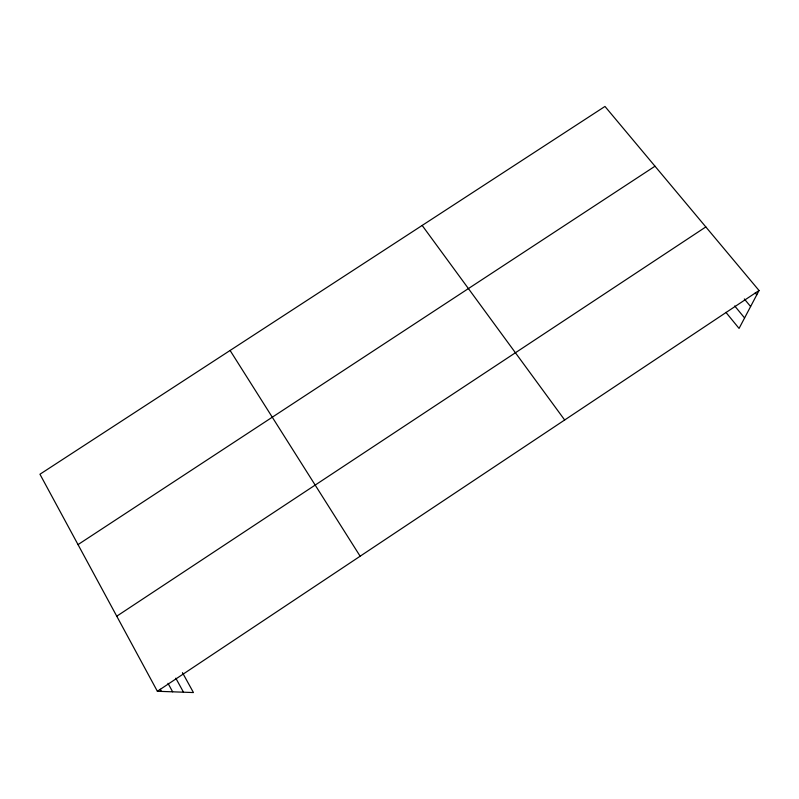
<?xml version="1.0" encoding="UTF-8"?>
<svg xmlns="http://www.w3.org/2000/svg" width="799" height="799" viewBox="0 0 799 799"><rect width="100%" height="100%" fill="white"/><g stroke="black" fill="none" stroke-linecap="round" stroke-linejoin="round"><path stroke-width="1.2" d="M182.452 672.638L193.448 692.553L157.373 691.275L39.95 474.236L604.973 106.447L759.05 290.516L739.065 328.419L725.921 312.359M157.373 691.275L759.05 290.516M116.754 616.199L705.827 226.936M78.022 544.608L655 166.212M755.245 292.943L756.793 294.791M744.328 298.966L750.601 306.536M734.7 305.947L744.578 317.952M422.162 225.438L564.663 419.984M230.092 350.461L360.139 556.214M175.81 678.191L183.5 692.204M168.01 683.325L172.644 691.814M160.269 689.237L161.448 691.425"/></g></svg>
